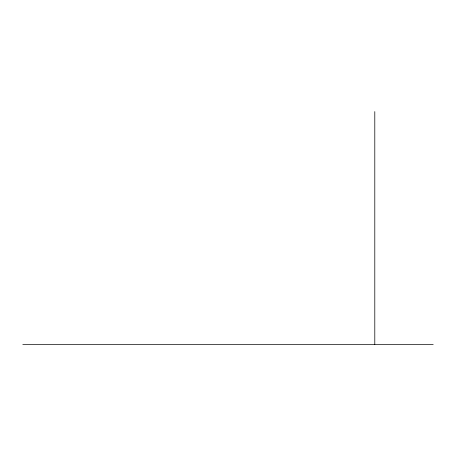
<?xml version="1.0" encoding="UTF-8"?>
<svg xmlns="http://www.w3.org/2000/svg" width="456" height="456" viewBox="0 0 456 456"><rect width="100%" height="100%" fill="white"/><g stroke="black" fill="none" stroke-linecap="round" stroke-linejoin="round"><path stroke-width="0.68" d="M22.8 344.4L433.2 344.4M374.792 111.6L374.792 344.4"/></g></svg>
